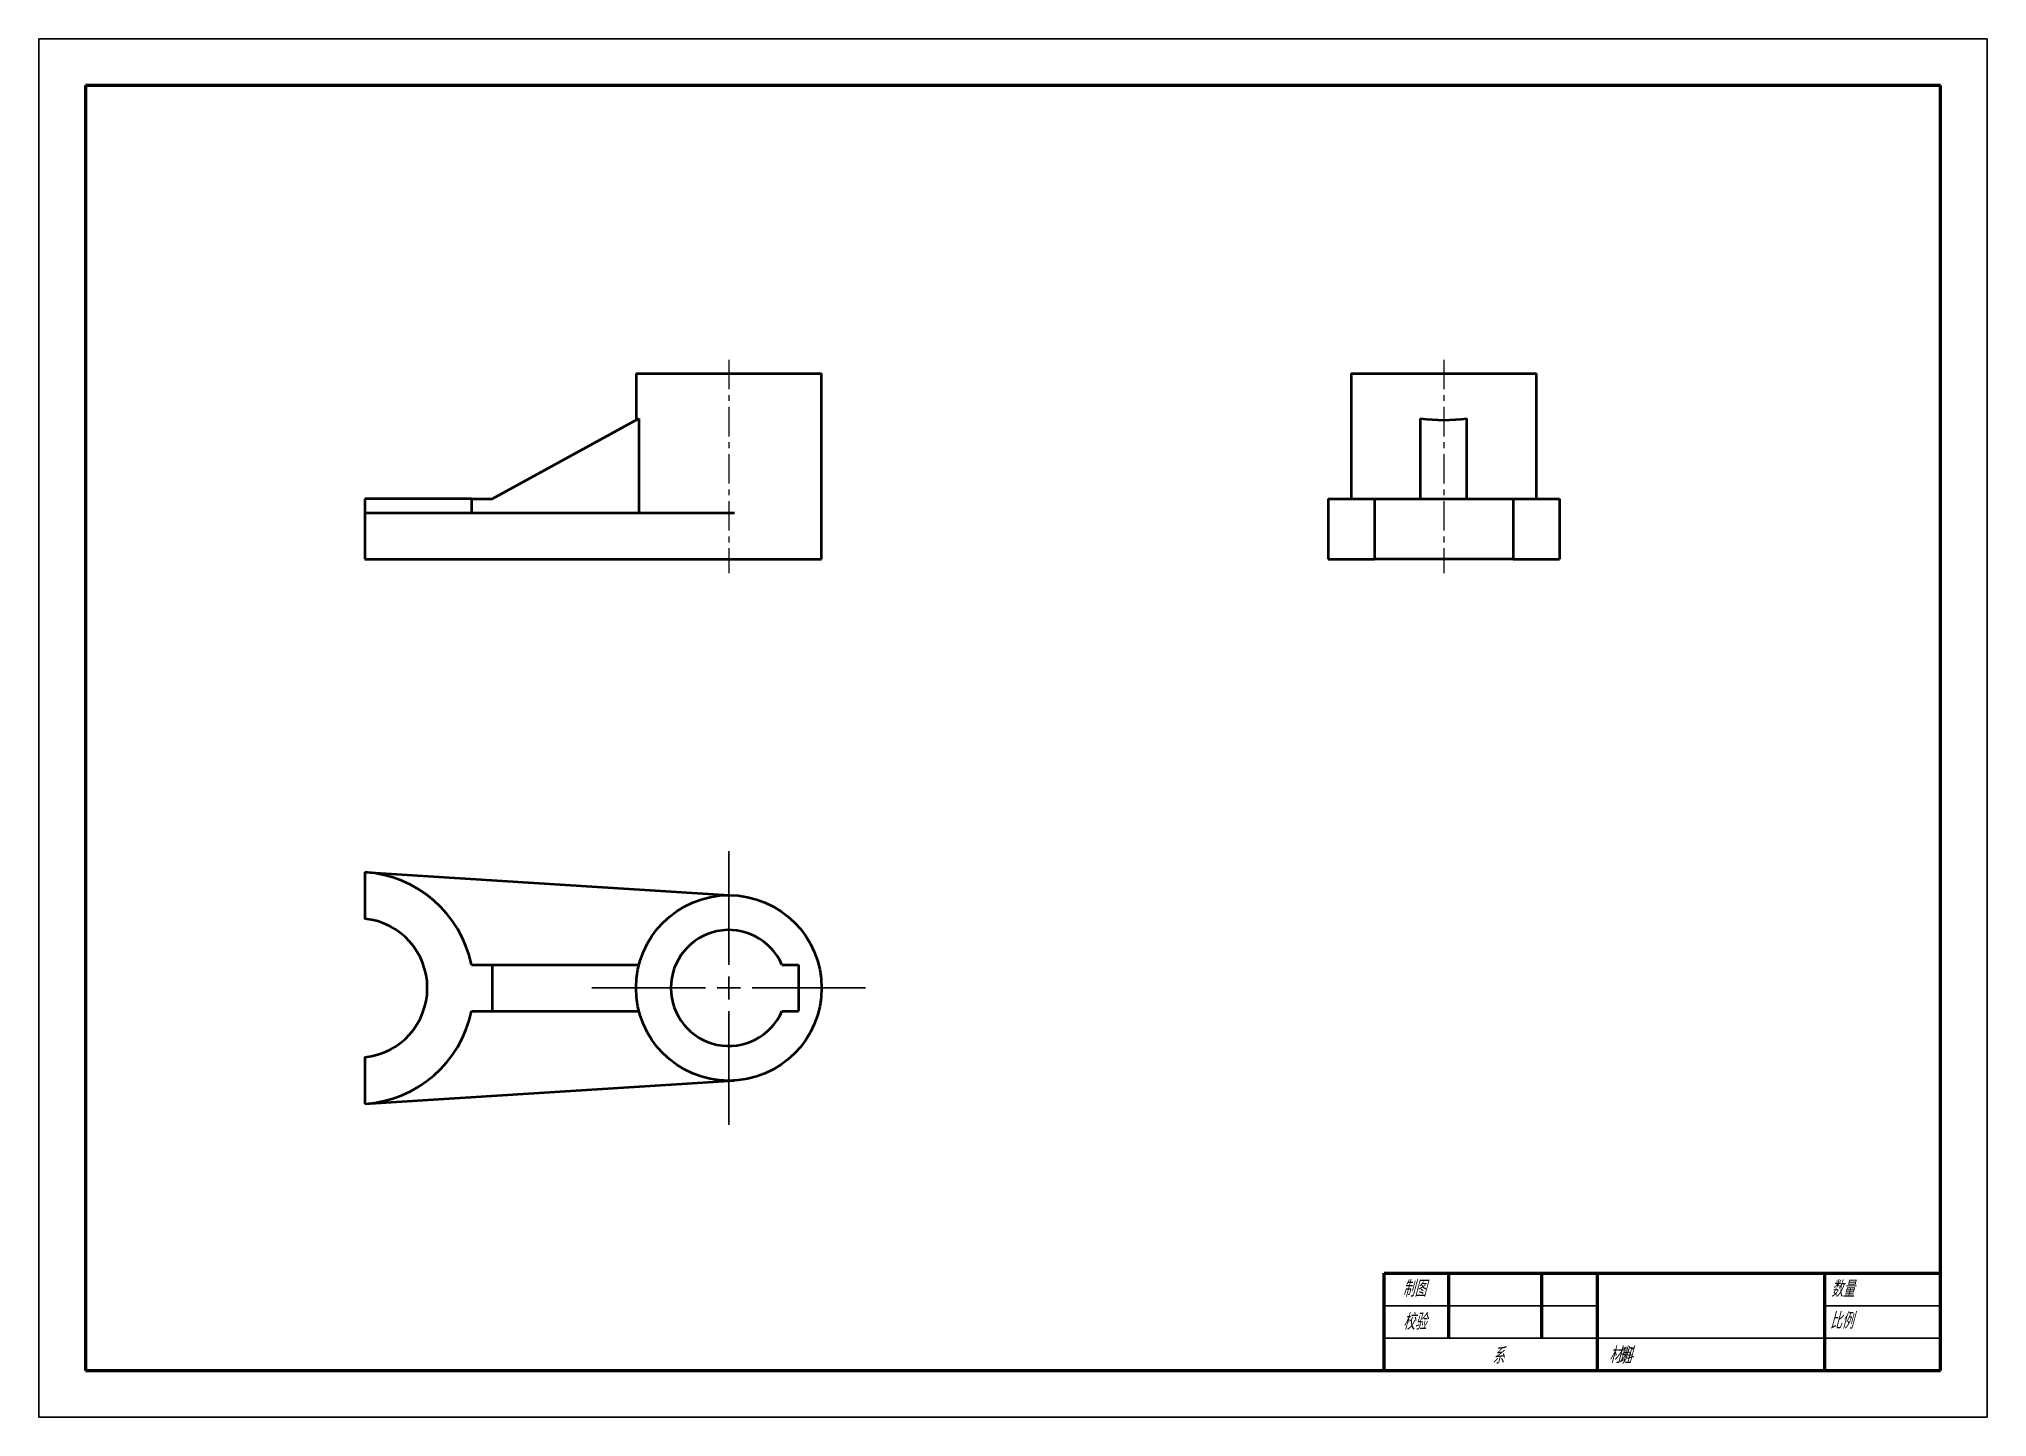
# Model space of a CAD drawing. Header units: millimetres. Extents: x 0 to 420, y 0 to 297.
import ezdxf
from ezdxf.enums import TextEntityAlignment as Align

# ---------------------------------------------------------------- set-up
doc = ezdxf.new("R2010")
doc.units = ezdxf.units.MM
doc.header["$LTSCALE"] = 0.5
doc.linetypes.add('CENTER', pattern=[50.8, 31.75, -6.35, 6.35, -6.35])
doc.linetypes.add('CENTERX2', pattern=[20.32, 12.7, -2.54, 2.54, -2.54])
doc.layers.add('10', color=7, linetype='Continuous')
for name, color, linetype, lineweight in [('文字标注', 7, 'Continuous', 25), ('点画线', 1, 'CENTER', 25), ('粗实线', 7, 'Continuous', 50), ('细实线', 150, 'Continuous', 25)]:
    doc.layers.add(name, color=color, linetype=linetype, lineweight=lineweight)
doc.styles.add('国标汉字3.5', font='gbeitc.shx', dxfattribs={"height": 3.5, "bigfont": 'gbcbig.shx'})

# ---------------------------------------------------------------- blocks, each defined once
blk = doc.blocks.new('SW_CENTERMARKSYMBOL_0')
at = {"layer": '10', "color": 0}
for p, q in [((0, 5), (0, 29.5)), ((-5, 0), (-29.5, 0)), ((0, 0), (-2.5, 0)), ((0, 0), (0, 2.5)), ((0, 0), (0, -2.5)), ((0, 0), (2.5, 0)), ((5, 0), (29.5, 0)), ((0, -5), (0, -29.5))]:
    blk.add_line(p, q, dxfattribs=at)

msp = doc.modelspace()

# ---------------------------------------------------------------- linework, layer by layer
at = {"layer": '点画线', "linetype": 'CENTERX2', "lineweight": 0}
for p, q in [((148.73, 227.87), (148.73, 181.87)), ((302.88, 227.87), (302.88, 181.87))]:
    msp.add_line(p, q, dxfattribs=at)
at = {"layer": '粗实线'}
for p, q in [((410, 287), (10, 287)), ((10, 287), (10, 10)), ((410, 10), (410, 287)), ((290, 10), (290, 31)), ((290, 31), (410, 31)), ((304, 17), (304, 31)), ((324, 17), (324, 31)), ((336, 10), (336, 31)), ((385, 10), (385, 31)), ((10, 10), (410, 10))]:
    msp.add_line(p, q, dxfattribs=at)
at = {"layer": '粗实线', "color": 7, "linetype": 'Continuous', "lineweight": 40}
for p, q in [((128.73, 224.87), (128.73, 214.87)), ((128.73, 224.87), (148.73, 224.87)), ((148.73, 224.87), (168.73, 224.87)), ((168.73, 184.87), (168.73, 224.87)), ((282.88, 224.87), (282.88, 197.87)), ((282.88, 224.87), (322.88, 224.87)), ((322.88, 197.87), (322.88, 224.87)), ((97.73, 197.87), (129.36, 215.22)), ((129.36, 215.22), (129.36, 194.87)), ((297.88, 197.87), (297.88, 215.22)), ((307.88, 197.87), (307.88, 215.22)), ((70.29, 197.87), (70.29, 194.87)), ((93.22, 197.87), (70.29, 197.87)), ((93.22, 197.87), (93.22, 194.87)), ((93.22, 197.87), (97.73, 197.87)), ((277.93, 197.87), (277.93, 194.87)), ((277.93, 197.87), (287.96, 197.87)), ((287.96, 197.87), (287.96, 184.87)), ((287.96, 197.87), (317.8, 197.87)), ((317.8, 197.87), (317.8, 184.87)), ((317.8, 197.87), (327.83, 197.87)), ((327.83, 197.87), (327.83, 194.87)), ((70.29, 194.87), (149.98, 194.87)), ((70.29, 194.87), (70.29, 184.87)), ((277.93, 194.87), (277.93, 184.87)), ((327.83, 194.87), (327.83, 184.87)), ((70.29, 184.87), (149.98, 184.87)), ((149.98, 184.87), (168.73, 184.87)), ((277.93, 184.87), (287.96, 184.87)), ((317.8, 184.87), (287.96, 184.87)), ((317.8, 184.87), (327.83, 184.87)), ((70.29, 117.42), (70.29, 107.39)), ((70.29, 117.42), (149.98, 112.43)), ((93.22, 97.47), (97.73, 97.47)), ((97.73, 97.47), (97.73, 87.47)), ((97.73, 97.47), (129.36, 97.47)), ((160.18, 97.47), (163.73, 97.47)), ((163.73, 97.47), (163.73, 87.47)), ((93.22, 87.47), (97.73, 87.47)), ((97.73, 87.47), (129.36, 87.47)), ((160.18, 87.47), (163.73, 87.47)), ((70.29, 77.55), (70.29, 67.52)), ((70.29, 67.52), (149.98, 72.51))]:
    msp.add_line(p, q, dxfattribs=at)
msp.add_circle((148.73, 92.47), 20, dxfattribs=at)
for centre, radius, start, end in [((68.73, 92.47), 25, 11.537, 86.4167), ((68.73, 92.47), 15, 275.9792, 84.0208), ((148.73, 92.47), 12.5, 23.5782, 336.4218), ((68.73, 92.47), 25, 273.5833, 348.463)]:
    msp.add_arc(centre, radius, start, end, dxfattribs=at)
msp.add_ellipse((302.88, 225.84), major_axis=(20, 0), ratio=0.548387, start_param=4.459709, end_param=4.965069, dxfattribs=at)
at = {"layer": '细实线'}
for p, q in [((420, 297), (0, 297)), ((0, 297), (0, 0)), ((420, 0), (420, 297)), ((290, 24), (336, 24)), ((385, 24), (410, 24)), ((290, 17), (410, 17)), ((0, 0), (420, 0))]:
    msp.add_line(p, q, dxfattribs=at)

# ---------------------------------------------------------------- block references
at = {"layer": '点画线'}
msp.add_blockref('SW_CENTERMARKSYMBOL_0', (148.73, 92.47), dxfattribs=at)

# ---------------------------------------------------------------- texts
at = {"layer": '文字标注', "style": '国标汉字3.5'}
msp.add_text('制图', height=3.5, dxfattribs=at).set_placement((296.52, 25.93), align=Align.CENTER)
for s, p in [('数量', (386.34, 25.85)), ('比例', (386.1, 19)), ('系             班', (313.35, 11.46)), ('材料', (338.51, 11.61))]:
    msp.add_text(s, height=3.5, dxfattribs=at).set_placement(p)
msp.add_text('校验', height=3.5, dxfattribs=at).set_placement((296.59, 20.74), align=Align.MIDDLE)

doc.saveas('drawing.dxf')
